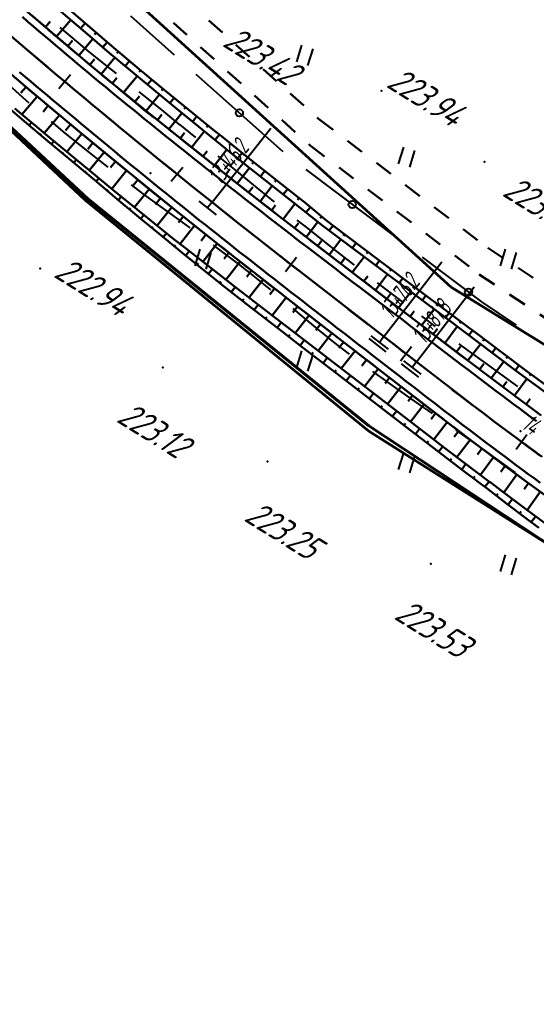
# Model space of a CAD drawing. Header units: millimetres. Extents: x -698 to 8131, y -704 to 4503.
# Drawn here: x 563.8 to 634.8, y 3693.9 to 3830.6 of the extents above; entities that cross this region are included whole.
import ezdxf

# ---------------------------------------------------------------- set-up
doc = ezdxf.new("R2010")
doc.units = ezdxf.units.MM
for name, pattern in [('CONTI', [0]), ('STRIHSMALL', [1, 0.5, -0.5]), ('STROT', [1.7, 0.5, -1.2])]:
    doc.linetypes.add(name, pattern=pattern)
for name, color, linetype, lineweight in [('10', 1, 'Continuous', 35), ('КОПИЯ_ОСЬ_13_ОТКОСЫ', 7, 'Continuous', 30), ('КОПИЯ_ОСЬ_ГРАНИЦЫ_ПОЛОС', 7, 'Continuous', 30), ('ОСЬ_ВЕРХ_ПОКРЫТИЯ_ГРАНИЦЫ_ПОЛОС', 7, 'Continuous', 30), ('ОСЬ_ВЕРХ_ПОКРЫТИЯ_ОСЬ', 1, 'Continuous', 30)]:
    doc.layers.add(name, color=color, linetype=linetype, lineweight=lineweight)
for name, color, linetype in [('_Ростелеком', 6, 'Continuous'), ('PI_OTDEFAULT', 172, 'CONTI'), ('PI_STDEFAULT', 6, 'CONTI'), ('PI_TTDEFAULT', 5, 'CONTI'), ('PLN_O', 7, 'CONTI'), ('SIT_LDEFAULT', 7, 'CONTI'), ('ZAPSKDEFAULT', 7, 'CONTI'), ('Изменение выноски', 3, 'Continuous'), ('ОСЬ_ВЕРХ_ПОКРЫТИЯ_ПИКЕТЫ', 1, 'Continuous'), ('ОСЬ_ВЕРХ_ПОКРЫТИЯ_РАЗБИВКА_КРИВ', 1, 'Continuous'), ('разметка', 7, 'Continuous')]:
    doc.layers.add(name, color=color, linetype=linetype)
doc.styles.add('eskd', font='isocpeui.ttf', dxfattribs={"width": 1.2})
doc.styles.get("Standard").update_dxf_attribs({"font": 'isocpeui.ttf'})
doc.styles.add('STYLE1', font='isocpeui.ttf', dxfattribs={"width": 0.9})
doc.linetypes.add('кабель_связи_проект.', pattern='A,10,-1,["/",STYLE1,S=3,R=0,X=0,Y=-1.5],-4.1', length=15.1)

# ---------------------------------------------------------------- blocks, each defined once
blk = doc.blocks.new('BL_2011')
at = {"color": 0}
for p, q in [((0, 0), (0, 2.4)), ((1.6, 0), (1.6, 2.4))]:
    blk.add_line(p, q, dxfattribs=at)

msp = doc.modelspace()

# ---------------------------------------------------------------- linework, layer by layer
at = {"layer": '10'}
for points in [[(165.61, 4083.97), (290.41, 4077.99), (309.7, 4074.4), (309.03, 4071.85), (367.03, 4044.64), (488.23, 3916.06), (623.18, 3793.87), (694.3, 3750.11), (751.18, 3726.17), (1046.54, 3727.06), (1198.73, 3733.06)], [(1204.68, 3699.25), (843.89, 3696), (818.68, 3696.29), (766.84, 3701.94), (759.3, 3702.76), (700.41, 3725.32), (697.87, 3716.5), (691.35, 3720.61), (693.15, 3726.02), (659.73, 3743.87), (611.84, 3774.09), (572.89, 3805.78), (475.06, 3897.43), (475.06, 3897.43), (404.44, 3973.4), (367.35, 4013.49), (340.46, 4035.04), (337.92, 4029.37), (334.33, 4032.02)]]:
    msp.add_lwpolyline(points, dxfattribs=at)
at = {"layer": '_Ростелеком', "linetype": 'кабель_связи_проект.', "lineweight": 40, "ltscale": 0.25}
msp.add_lwpolyline([(163.05, 4060.66), (287.87, 4054.42), (308.73, 4049.88), (337.18, 4036.76), (340.46, 4035.04), (367.51, 4013.89), (457.66, 3917.12), (498.43, 3875.83), (540.41, 3836.5), (573.21, 3806.03), (611.82, 3774.85), (637.72, 3757.76), (659.73, 3743.87), (682.68, 3731.62), (700.41, 3725.32), (726.47, 3715.34), (759.55, 3704.13), (813.94, 3697.44), (915.73, 3700.47), (1014.1, 3704.57), (1106.89, 3707.17), (1139.32, 3707.38), (1173.44, 3705.05)], dxfattribs=at)
at = {"layer": 'PI_STDEFAULT', "color": 6}
msp.add_point((581.8, 3809.54, 223.45), dxfattribs=at)
at = {"layer": 'PI_TTDEFAULT', "color": 5}
for p in [(613.59, 3820.86, 223.94), (627.74, 3811.12, 223.75), (566.65, 3796.46, 222.94), (583.49, 3782.85, 223.12), (632.71, 3774.1, 223.54), (597.92, 3769.95, 223.25), (620.35, 3755.86, 223.53)]:
    msp.add_point(p, dxfattribs=at)
at = {"layer": 'PLN_O'}
for p, q in [((579.04, 3831.17), (585.07, 3825.81)), ((588.05, 3823.15), (600.01, 3812.52)), ((603.17, 3810.06), (615.95, 3800.44)), ((619.15, 3798.03), (627.33, 3791.87)), ((627.32, 3791.86), (632.11, 3788.67))]:
    msp.add_line(p, q, dxfattribs=at)
for centre in [(594.03, 3817.83), (609.56, 3805.25), (625.54, 3793.22)]:
    msp.add_circle(centre, 0.5, dxfattribs=at)
at = {"layer": 'SIT_LDEFAULT', "color": 7}
for p, q in [((571.02, 3828.19), (569.39, 3829.57)), ((573.1, 3826.47), (571.02, 3828.19)), ((575.2, 3824.78), (573.1, 3826.47)), ((577.13, 3823.24), (575.2, 3824.78)), ((562.28, 3821.73), (564.19, 3820.02)), ((564.19, 3820.02), (565.1, 3819.22)), ((581.54, 3819.73), (580.26, 3820.75)), ((583.64, 3818.03), (581.54, 3819.73)), ((585.86, 3816.21), (583.64, 3818.03)), ((568.15, 3816.64), (570.05, 3815.06)), ((588.03, 3814.44), (585.86, 3816.22)), ((570.05, 3815.05), (572.04, 3813.44)), ((572.04, 3813.43), (574.05, 3811.83)), ((574.05, 3811.84), (575.94, 3810.36)), ((593.4, 3810.04), (591.11, 3811.91)), ((595.98, 3807.93), (593.4, 3810.04)), ((579.13, 3807.94), (580.75, 3806.73)), ((598.48, 3805.91), (595.98, 3807.93)), ((580.75, 3806.73), (583.43, 3804.78)), ((583.43, 3804.78), (586.2, 3802.77)), ((598.86, 3805.6), (598.48, 3805.91)), ((586.2, 3802.77), (587.2, 3802.04)), ((603.06, 3802.25), (601.99, 3803.1)), ((605.31, 3800.47), (603.06, 3802.25)), ((590.42, 3799.67), (591.55, 3798.84)), ((607.57, 3798.71), (605.31, 3800.47)), ((591.55, 3798.84), (593.92, 3797.04)), ((609.83, 3796.95), (607.57, 3798.71)), ((593.92, 3797.04), (596.12, 3795.3)), ((609.86, 3796.93), (609.83, 3796.95)), ((596.12, 3795.3), (598.3, 3793.51)), ((614.37, 3793.46), (613.03, 3794.48)), ((616.66, 3791.74), (614.37, 3793.46)), ((601.37, 3790.95), (602.61, 3789.9)), ((602.61, 3789.9), (604.77, 3788.11)), ((621.02, 3788.49), (619.11, 3789.91)), ((604.77, 3788.1), (606.96, 3786.33)), ((606.96, 3786.34), (609.14, 3784.66)), ((624.68, 3785.8), (624.25, 3786.12)), ((627.61, 3783.65), (624.68, 3785.8)), ((630.51, 3781.55), (627.61, 3783.65)), ((612.36, 3782.29), (614.42, 3780.81)), ((632.33, 3780.24), (630.51, 3781.55)), ((614.42, 3780.81), (617.42, 3778.69)), ((617.42, 3778.69), (620.53, 3776.52)), ((623.8, 3774.22), (626.54, 3772.29)), ((626.54, 3772.3), (629.21, 3770.4)), ((629.21, 3770.4), (631.7, 3768.58)), ((631.7, 3768.59), (631.94, 3768.41))]:
    msp.add_line(p, q, dxfattribs=at)
at = {"layer": 'Изменение выноски', "color": 6, "linetype": 'STRIHSMALL', "lineweight": 30, "ltscale": 5}
for points in [[(556.33, 3860.56), (604.92, 3817.02), (628.18, 3799.3), (686.1, 3761.1), (720.91, 3742.41), (750.29, 3732.58), (769.13, 3728.28), (789.49, 3727.11), (889.15, 3726.4), (1065.26, 3728.59), (1211.22, 3732.1), (1235.19, 3728.31), (1268.03, 3716.59), (1413.95, 3630.28), (1512.48, 3559.58), (1541.19, 3544.01), (1583.74, 3530.32), (1643.33, 3517.86), (1703.53, 3507.5), (1908.59, 3467.92), (1956.68, 3459.18)], [(555.17, 3856.91), (603.76, 3813.37), (627.02, 3795.65), (684.94, 3757.46), (719.75, 3738.77), (749.12, 3728.93), (767.97, 3724.63), (788.33, 3723.46), (887.99, 3722.75), (1064.1, 3724.94), (1210.06, 3728.46), (1234.03, 3724.67), (1266.87, 3712.94), (1412.79, 3626.64), (1511.32, 3555.93), (1540.03, 3540.36), (1582.58, 3526.67), (1642.17, 3514.21), (1702.36, 3503.85), (1907.42, 3464.27), (1955.51, 3455.53)]]:
    msp.add_lwpolyline(points, dxfattribs=at)
at = {"layer": 'КОПИЯ_ОСЬ_13_ОТКОСЫ'}
for points in [[(567.33, 3833.65), (573.78, 3828.09), (575.86, 3826.32), (585.19, 3818.58), (594.6, 3810.95), (598.49, 3807.86), (602.39, 3804.78), (605.52, 3802.31), (607.91, 3800.52), (622.79, 3789.38), (629.16, 3784.58), (632.33, 3782.21), (637.26, 3778.57)], [(567.33, 3833.65), (573.78, 3828.09), (575.86, 3826.32), (585.19, 3818.58), (594.6, 3810.95), (598.49, 3807.86), (602.39, 3804.78), (605.52, 3802.31), (607.91, 3800.52), (622.79, 3789.38), (629.16, 3784.58), (632.33, 3782.21), (637.26, 3778.57)], [(567.61, 3834.7), (575.1, 3828.19), (576.46, 3827.03), (580.27, 3823.86), (583.71, 3821.01), (586.4, 3818.81), (590.4, 3815.56), (591.79, 3814.44), (592.57, 3813.83), (595.21, 3811.72), (598.32, 3809.25), (602.22, 3806.17), (602.99, 3805.55), (606.06, 3803.01), (606.85, 3802.4), (613.22, 3797.6), (618.01, 3793.99), (623.3, 3790.04), (625.69, 3788.24), (626.49, 3787.64), (630.07, 3784.95), (633.44, 3782.44), (636.82, 3779.95)], [(567.38, 3829.61), (568.03, 3830.38)], [(568.9, 3828.32), (570.85, 3830.61)], [(572.81, 3830.17), (572.19, 3829.45)], [(571.95, 3825.73), (573.88, 3828.02)], [(574.32, 3828.86), (574.12, 3828.62)], [(557.53, 3827.52), (564.35, 3821.7), (571.22, 3815.93), (578.14, 3810.22), (585.1, 3804.57), (592.12, 3798.99), (596.46, 3795.58), (602.39, 3790.96), (620.28, 3777.13), (623.86, 3774.38), (626.26, 3772.56), (628.27, 3771.04), (630.9, 3769.08), (633.54, 3767.14), (637.64, 3764.18)], [(570.42, 3827.02), (571.07, 3827.79)], [(575.84, 3827.56), (575.24, 3826.85)], [(573.48, 3824.45), (574.12, 3825.21)], [(575.03, 3823.17), (576.9, 3825.45)], [(577.37, 3826.27), (577.17, 3826.04)], [(578.91, 3824.99), (578.31, 3824.27)], [(557.35, 3822.73), (565.03, 3816.21), (567.95, 3813.74), (568.73, 3813.1), (574.15, 3808.57), (577.24, 3805.98), (580.49, 3803.27), (583.44, 3800.84), (584.23, 3800.2), (586.1, 3798.67), (589.63, 3795.82), (590.8, 3794.88), (591.59, 3794.25), (595.55, 3791.16), (599.92, 3787.78), (602.69, 3785.63), (607.46, 3781.97), (613.5, 3777.36), (617.47, 3774.3), (618.26, 3773.69), (619.05, 3773.07), (625.08, 3768.48), (626.3, 3767.57), (627.11, 3766.96), (628.09, 3766.24), (630.83, 3764.12), (633.59, 3762.02), (635.23, 3760.8)], [(576.57, 3821.9), (577.2, 3822.66)], [(578.12, 3820.63), (579.96, 3822.9)], [(580.45, 3823.71), (580.25, 3823.47)], [(581.99, 3822.44), (581.39, 3821.72)], [(564.69, 3821.4), (563.99, 3820.57)], [(583.53, 3821.17), (583.33, 3820.92)], [(566.22, 3820.11), (564.13, 3817.63)], [(579.67, 3819.37), (580.28, 3820.13)], [(581.22, 3818.11), (583.04, 3820.35)], [(585.08, 3819.9), (584.48, 3819.17)], [(563.15, 3818.45), (567.9, 3814.46), (572.36, 3810.77), (576.84, 3807.09), (580.95, 3803.77), (585.08, 3800.46), (586.58, 3799.28), (590.14, 3796.48), (593.71, 3793.7), (598.48, 3790.02), (614.06, 3778.09), (619.62, 3773.81), (622.83, 3771.36), (628.49, 3767.11), (628.65, 3766.99), (630.1, 3765.89), (633.57, 3763.29), (637.07, 3760.73)], [(563.15, 3818.45), (567.9, 3814.46), (572.36, 3810.77), (576.84, 3807.09), (580.95, 3803.77), (585.08, 3800.46), (586.58, 3799.28), (590.14, 3796.48), (593.71, 3793.7), (598.48, 3790.02), (614.06, 3778.09), (619.62, 3773.81), (622.83, 3771.36), (628.49, 3767.11), (628.65, 3766.99), (630.1, 3765.89), (633.57, 3763.29), (637.07, 3760.73)], [(567.75, 3818.83), (567.05, 3818)], [(586.62, 3818.63), (586.43, 3818.39)], [(569.28, 3817.54), (567.2, 3815.05)], [(582.77, 3816.85), (583.38, 3817.6)], [(584.33, 3815.6), (586.12, 3817.82)], [(588.18, 3817.37), (587.58, 3816.63)], [(565.13, 3816.13), (565.46, 3816.51)], [(570.82, 3816.26), (570.13, 3815.43)], [(589.73, 3816.11), (589.53, 3815.86)], [(566.66, 3814.84), (566.77, 3814.96)], [(572.36, 3814.98), (570.29, 3812.48)], [(585.89, 3814.34), (586.49, 3815.09)], [(587.45, 3813.1), (589.21, 3815.3)], [(591.28, 3814.85), (590.68, 3814.11)], [(568.19, 3813.55), (568.52, 3813.95)], [(573.9, 3813.7), (573.21, 3812.87)], [(592.85, 3813.61), (592.65, 3813.36)], [(569.72, 3812.27), (569.84, 3812.4)], [(575.44, 3812.43), (573.38, 3809.93)], [(589.02, 3811.85), (589.6, 3812.59)], [(590.59, 3810.61), (592.31, 3812.79)], [(594.41, 3812.36), (593.8, 3811.6)], [(571.26, 3810.99), (571.6, 3811.4)], [(576.99, 3811.16), (576.3, 3810.33)], [(593.73, 3808.13), (595.43, 3810.3)], [(595.97, 3811.11), (595.77, 3810.85)], [(572.79, 3809.7), (572.91, 3809.84)], [(574.33, 3808.42), (574.69, 3808.85)], [(578.53, 3809.9), (576.48, 3807.39)], [(592.16, 3809.37), (592.73, 3810.1)], [(597.54, 3809.87), (596.93, 3809.1)], [(580.08, 3808.63), (579.4, 3807.79)], [(595.31, 3806.9), (595.87, 3807.63)], [(596.88, 3805.67), (598.55, 3807.81)], [(599.11, 3808.63), (598.91, 3808.37)], [(600.68, 3807.39), (600.07, 3806.61)], [(575.86, 3807.14), (575.98, 3807.28)], [(577.39, 3805.85), (577.79, 3806.33)], [(581.64, 3807.37), (579.6, 3804.86)], [(583.19, 3806.11), (582.51, 3805.27)], [(602.25, 3806.15), (602.04, 3805.89)], [(578.93, 3804.57), (579.06, 3804.73)], [(584.75, 3804.86), (582.73, 3802.34)], [(598.46, 3804.44), (599.01, 3805.16)], [(600.04, 3803.22), (601.68, 3805.34)], [(603.8, 3804.88), (603.19, 3804.15)], [(580.47, 3803.29), (580.9, 3803.81)], [(586.31, 3803.61), (585.64, 3802.77)], [(605.34, 3803.61), (605.14, 3803.36)], [(582.01, 3802.02), (582.15, 3802.19)], [(587.87, 3802.36), (585.87, 3799.84)], [(601.63, 3802), (602.17, 3802.7)], [(603.21, 3800.78), (604.81, 3802.87)], [(606.91, 3802.37), (606.38, 3801.67)], [(583.55, 3800.75), (584.01, 3801.31)], [(589.44, 3801.11), (588.77, 3800.27)], [(608.5, 3801.16), (608.33, 3800.93)], [(585.1, 3799.48), (585.26, 3799.67)], [(591, 3799.87), (589.02, 3797.36)], [(604.8, 3799.56), (605.33, 3800.26)], [(606.38, 3798.34), (608, 3800.45)], [(610.1, 3799.96), (609.58, 3799.27)], [(586.66, 3798.22), (587.15, 3798.83)], [(592.57, 3798.63), (591.92, 3797.79)], [(607.97, 3797.13), (608.51, 3797.83)], [(609.56, 3795.91), (611.2, 3798.05)], [(611.69, 3798.75), (611.52, 3798.52)], [(588.21, 3796.97), (588.38, 3797.17)], [(594.15, 3797.4), (592.18, 3794.89)], [(613.29, 3797.54), (612.78, 3796.87)], [(589.77, 3795.71), (590.29, 3796.36)], [(595.72, 3796.16), (595.06, 3795.33)], [(611.15, 3794.7), (611.69, 3795.41)], [(612.74, 3793.48), (614.4, 3795.66)], [(614.89, 3796.34), (614.72, 3796.12)], [(616.49, 3795.14), (615.99, 3794.47)], [(591.33, 3794.46), (591.5, 3794.67)], [(592.9, 3793.22), (593.44, 3793.91)], [(597.3, 3794.93), (595.35, 3792.43)], [(598.87, 3793.7), (598.22, 3792.87)], [(618.09, 3793.94), (617.92, 3793.72)], [(600.45, 3792.47), (598.52, 3789.99)], [(614.33, 3792.27), (614.88, 3793)], [(615.92, 3791.06), (617.6, 3793.26)], [(619.69, 3792.74), (619.19, 3792.07)], [(594.48, 3791.99), (594.66, 3792.22)], [(596.06, 3790.77), (596.6, 3791.47)], [(602.03, 3791.24), (601.38, 3790.42)], [(621.29, 3791.54), (621.13, 3791.32)], [(597.64, 3789.54), (597.82, 3789.78)], [(603.61, 3790.02), (601.7, 3787.55)], [(617.51, 3789.85), (618.07, 3790.58)], [(619.1, 3788.64), (620.8, 3790.87)], [(622.89, 3790.35), (622.39, 3789.68)], [(599.22, 3788.32), (599.77, 3789.03)], [(605.19, 3788.8), (604.56, 3787.97)], [(622.28, 3786.21), (624, 3788.47)], [(624.49, 3789.15), (624.33, 3788.92)], [(600.8, 3787.09), (600.99, 3787.33)], [(606.77, 3787.57), (604.88, 3785.12)], [(620.69, 3787.42), (621.26, 3788.17)], [(626.09, 3787.94), (625.58, 3787.28)], [(602.39, 3785.87), (602.95, 3786.6)], [(608.36, 3786.35), (607.72, 3785.53)], [(623.88, 3785), (624.45, 3785.75)], [(625.47, 3783.79), (627.19, 3786.06)], [(627.69, 3786.74), (627.52, 3786.51)], [(629.29, 3785.54), (628.78, 3784.86)], [(603.97, 3784.65), (604.16, 3784.9)], [(605.56, 3783.43), (606.12, 3784.17)], [(609.94, 3785.13), (608.05, 3782.69)], [(630.89, 3784.34), (630.72, 3784.11)], [(611.52, 3783.9), (610.89, 3783.09)], [(627.06, 3782.58), (627.64, 3783.34)], [(628.66, 3781.37), (630.38, 3783.67)], [(632.49, 3783.15), (631.99, 3782.47)], [(607.14, 3782.22), (607.33, 3782.46)], [(608.73, 3781), (609.3, 3781.74)], [(613.1, 3782.68), (611.23, 3780.26)], [(614.69, 3781.46), (614.06, 3780.65)], [(634.1, 3781.96), (633.93, 3781.73)], [(610.32, 3779.79), (610.51, 3780.03)], [(616.27, 3780.23), (614.41, 3777.82)], [(630.25, 3780.17), (630.83, 3780.94)], [(631.86, 3778.98), (633.57, 3781.29)], [(611.91, 3778.57), (612.47, 3779.31)], [(617.85, 3779.01), (617.23, 3778.21)], [(613.5, 3777.36), (613.69, 3777.6)], [(619.43, 3777.79), (617.58, 3775.38)], [(633.46, 3777.79), (634.04, 3778.56)], [(615.08, 3776.14), (615.65, 3776.87)], [(621.02, 3776.57), (620.4, 3775.76)], [(616.67, 3774.92), (616.86, 3775.16)], [(622.6, 3775.35), (620.76, 3772.94)], [(618.25, 3773.69), (618.82, 3774.43)], [(624.19, 3774.13), (623.58, 3773.33)], [(619.83, 3772.47), (620.02, 3772.72)], [(621.43, 3771.26), (621.99, 3772)], [(625.78, 3772.92), (623.95, 3770.52)], [(627.38, 3771.72), (626.77, 3770.91)], [(628.98, 3770.51), (627.17, 3768.1)], [(623.02, 3770.05), (623.21, 3770.3)], [(624.61, 3768.84), (625.18, 3769.59)], [(630.58, 3769.32), (629.98, 3768.51)], [(626.21, 3767.64), (626.4, 3767.89)], [(632.19, 3768.13), (630.38, 3765.68)], [(627.81, 3766.45), (628.37, 3767.2)], [(633.8, 3766.95), (633.21, 3766.12)], [(629.4, 3765.23), (629.59, 3765.47)], [(635.42, 3765.78), (633.61, 3763.26)], [(630.98, 3764), (631.58, 3764.78)], [(632.57, 3762.79), (632.77, 3763.05)], [(634.17, 3761.59), (634.78, 3762.4)]]:
    msp.add_lwpolyline(points, dxfattribs=at)
at = {"layer": 'КОПИЯ_ОСЬ_ГРАНИЦЫ_ПОЛОС'}
for points in [[(565.61, 3831.12), (566.37, 3830.47), (567.12, 3829.83), (567.88, 3829.18), (568.64, 3828.54), (569.4, 3827.89), (570.16, 3827.25), (570.92, 3826.6), (571.68, 3825.96), (572.44, 3825.32), (573.21, 3824.68), (573.97, 3824.04), (574.73, 3823.4), (575.5, 3822.76), (576.26, 3822.13), (577.03, 3821.49), (577.79, 3820.85), (578.56, 3820.22), (579.33, 3819.58), (580.1, 3818.95), (580.87, 3818.32), (581.64, 3817.69), (582.31, 3817.14)], [(563.16, 3822.69), (563.93, 3822.04), (564.69, 3821.39), (565.46, 3820.75), (566.23, 3820.1), (566.99, 3819.45), (567.76, 3818.81), (568.53, 3818.16), (569.3, 3817.52), (570.07, 3816.87), (570.84, 3816.23), (571.61, 3815.59), (572.38, 3814.95), (573.15, 3814.31), (573.93, 3813.67), (574.7, 3813.03), (575.48, 3812.39), (576.25, 3811.76), (577.03, 3811.12), (577.8, 3810.48), (578.58, 3809.85), (579.36, 3809.22), (580.13, 3808.58), (580.91, 3807.95), (581.69, 3807.32), (582.47, 3806.69), (583.25, 3806.06), (584.03, 3805.43), (584.82, 3804.8), (585.6, 3804.17), (586.38, 3803.54), (587.17, 3802.92), (587.95, 3802.29), (588.74, 3801.67), (589.52, 3801.04), (590.31, 3800.42), (591.09, 3799.8), (591.88, 3799.18), (592.67, 3798.56), (593.46, 3797.94), (594.24, 3797.32), (595.03, 3796.7), (595.82, 3796.08), (596.61, 3795.46), (597.4, 3794.85), (598.19, 3794.23), (598.98, 3793.61), (599.77, 3793), (600.56, 3792.38), (601.35, 3791.77), (602.14, 3791.16), (602.93, 3790.54), (603.72, 3789.93), (604.51, 3789.32), (605.3, 3788.7), (606.09, 3788.09), (606.88, 3787.48), (607.67, 3786.87), (608.47, 3786.26), (609.26, 3785.65), (610.05, 3785.03), (610.84, 3784.42), (611.63, 3783.81), (612.42, 3783.2), (613.21, 3782.59), (614, 3781.98), (614.79, 3781.37), (615.58, 3780.76), (616.37, 3780.15), (617.17, 3779.54), (617.96, 3778.92), (618.75, 3778.31), (619.54, 3777.7), (620.33, 3777.09), (621.13, 3776.48), (621.92, 3775.87), (622.72, 3775.26), (623.52, 3774.65), (624.31, 3774.04), (625.11, 3773.43), (625.91, 3772.82), (626.71, 3772.22), (627.52, 3771.61), (628.32, 3771.01), (629.13, 3770.4), (629.93, 3769.8), (630.74, 3769.2), (631.55, 3768.6), (632.36, 3768), (633.17, 3767.4), (633.99, 3766.81), (634.81, 3766.21), (635.62, 3765.62)]]:
    msp.add_lwpolyline(points, dxfattribs=at)
at = {"layer": 'ОСЬ_ВЕРХ_ПОКРЫТИЯ_ГРАНИЦЫ_ПОЛОС', "linetype": 'Continuous'}
for points in [[(635.54, 3776.25), (630.99, 3779.62), (628.61, 3781.41), (625.43, 3783.82), (611.04, 3794.78), (603.11, 3800.85), (598.38, 3804.51), (594.84, 3807.26), (587.84, 3812.79), (580.9, 3818.37), (577.81, 3820.88), (573.96, 3824.05), (567.95, 3829.12), (561.97, 3834.25)], [(634.88, 3775.49), (634.09, 3776.07), (633.3, 3776.65), (632.51, 3777.24), (631.72, 3777.82), (630.93, 3778.41), (630.15, 3779), (629.36, 3779.59), (628.57, 3780.18), (627.78, 3780.78), (627, 3781.37), (626.21, 3781.97), (625.43, 3782.56), (624.64, 3783.16), (623.85, 3783.76), (623.07, 3784.36), (622.28, 3784.95), (621.5, 3785.55), (620.71, 3786.15), (619.92, 3786.75), (619.14, 3787.35), (618.35, 3787.95), (617.56, 3788.55), (616.78, 3789.15), (615.99, 3789.75), (615.2, 3790.35), (614.42, 3790.95), (613.63, 3791.55), (612.84, 3792.15), (612.06, 3792.75), (611.27, 3793.34), (610.49, 3793.94), (609.7, 3794.54), (608.91, 3795.14), (608.13, 3795.74), (607.34, 3796.34), (606.56, 3796.94), (605.78, 3797.54), (604.99, 3798.15), (604.21, 3798.75), (603.43, 3799.35), (602.64, 3799.95), (601.86, 3800.55), (601.08, 3801.16), (600.3, 3801.76), (599.52, 3802.36), (598.74, 3802.97), (597.96, 3803.57), (597.18, 3804.18), (596.4, 3804.78), (595.62, 3805.39), (594.84, 3805.99), (594.07, 3806.6), (593.29, 3807.21), (592.51, 3807.82), (591.74, 3808.43), (590.96, 3809.04), (590.19, 3809.65), (589.42, 3810.26), (588.64, 3810.87), (587.87, 3811.48), (587.1, 3812.1), (586.33, 3812.71), (585.56, 3813.33), (584.79, 3813.95), (584.02, 3814.56), (583.25, 3815.18), (582.49, 3815.8), (581.72, 3816.42), (580.95, 3817.04), (580.19, 3817.66), (579.42, 3818.28), (578.66, 3818.9), (577.89, 3819.53), (577.13, 3820.15), (576.36, 3820.77), (575.6, 3821.4), (574.84, 3822.03), (574.08, 3822.65), (573.32, 3823.28), (572.56, 3823.92), (571.79, 3824.56), (571.03, 3825.2), (570.27, 3825.85), (569.51, 3826.49), (568.75, 3827.13), (567.99, 3827.78), (567.23, 3828.43), (566.47, 3829.07), (565.71, 3829.72), (564.95, 3830.37), (564.2, 3831.02)], [(565.6, 3831.13), (566.36, 3830.48), (567.12, 3829.83), (567.87, 3829.19), (568.63, 3828.54), (569.39, 3827.9), (570.15, 3827.25), (570.91, 3826.61), (571.67, 3825.97), (572.44, 3825.33), (573.2, 3824.69), (573.96, 3824.05), (574.72, 3823.42), (575.48, 3822.79), (576.24, 3822.17), (577, 3821.54), (577.77, 3820.92), (578.53, 3820.3), (579.29, 3819.67), (580.06, 3819.05), (580.82, 3818.43), (581.59, 3817.81), (582.35, 3817.19), (583.12, 3816.57), (583.89, 3815.96), (584.65, 3815.34), (585.42, 3814.72), (586.19, 3814.11), (586.96, 3813.49), (587.73, 3812.88), (588.5, 3812.26), (589.27, 3811.65), (590.04, 3811.04), (590.82, 3810.43), (591.59, 3809.82), (592.36, 3809.21), (593.14, 3808.6), (593.91, 3807.99), (594.69, 3807.38), (595.46, 3806.78), (596.24, 3806.17), (597.02, 3805.57), (597.8, 3804.96), (598.58, 3804.36), (599.35, 3803.75), (600.13, 3803.15), (600.91, 3802.55), (601.7, 3801.94), (602.48, 3801.34), (603.26, 3800.74), (604.04, 3800.14), (604.82, 3799.54), (605.61, 3798.94), (606.39, 3798.33), (607.17, 3797.73), (607.96, 3797.13), (608.74, 3796.53), (609.53, 3795.93), (610.31, 3795.33), (611.1, 3794.74), (611.88, 3794.14), (612.67, 3793.54), (613.45, 3792.94), (614.24, 3792.34), (615.03, 3791.74), (615.81, 3791.14), (616.6, 3790.54), (617.39, 3789.94), (618.17, 3789.34), (618.96, 3788.74), (619.75, 3788.14), (620.53, 3787.54), (621.32, 3786.94), (622.11, 3786.34), (622.89, 3785.75), (623.68, 3785.15), (624.46, 3784.55), (625.25, 3783.95)]]:
    msp.add_lwpolyline(points, dxfattribs=at)
at = {"layer": 'ОСЬ_ВЕРХ_ПОКРЫТИЯ_ГРАНИЦЫ_ПОЛОС', "linetype": 'Continuous', "lineweight": 30}
for points in [[(635.62, 3765.62), (634.81, 3766.21), (633.99, 3766.81), (633.17, 3767.4), (632.36, 3768), (631.55, 3768.6), (630.74, 3769.2), (629.93, 3769.8), (629.13, 3770.4), (628.32, 3771.01), (627.52, 3771.61), (626.71, 3772.22), (625.91, 3772.82), (625.11, 3773.43), (624.31, 3774.04), (623.52, 3774.65), (622.72, 3775.26), (621.92, 3775.87), (621.13, 3776.48), (620.34, 3777.09), (619.54, 3777.7), (618.75, 3778.31), (617.96, 3778.92), (617.17, 3779.54), (616.37, 3780.15), (615.58, 3780.76), (614.79, 3781.37), (614, 3781.98), (613.21, 3782.59), (612.42, 3783.2), (611.63, 3783.81), (610.84, 3784.42), (610.05, 3785.03), (609.26, 3785.65), (608.47, 3786.26), (607.68, 3786.87), (606.88, 3787.48), (606.09, 3788.09), (605.3, 3788.7), (604.51, 3789.32), (603.72, 3789.93), (602.93, 3790.54), (602.14, 3791.16), (601.35, 3791.77), (600.56, 3792.38), (599.77, 3793), (598.98, 3793.61), (598.19, 3794.23), (597.4, 3794.85), (596.61, 3795.46), (595.82, 3796.08), (595.03, 3796.7), (594.24, 3797.32), (593.46, 3797.94), (592.67, 3798.56), (591.88, 3799.18), (591.09, 3799.8), (590.31, 3800.42), (589.52, 3801.04), (588.74, 3801.67), (587.95, 3802.29), (587.17, 3802.92), (586.38, 3803.54), (585.6, 3804.17), (584.82, 3804.8), (584.04, 3805.43), (583.25, 3806.06), (582.47, 3806.69), (581.69, 3807.32), (580.91, 3807.95), (580.14, 3808.58), (579.36, 3809.21), (578.58, 3809.85), (577.8, 3810.48), (577.03, 3811.12), (576.25, 3811.76), (575.48, 3812.39), (574.7, 3813.03), (573.93, 3813.67), (573.15, 3814.31), (572.38, 3814.95), (571.61, 3815.59), (570.84, 3816.23), (570.07, 3816.87), (569.3, 3817.52), (568.53, 3818.16), (567.76, 3818.81), (566.99, 3819.45), (566.23, 3820.1), (565.46, 3820.75), (564.69, 3821.39), (563.93, 3822.04), (563.16, 3822.69)], [(635.39, 3767.02), (634.58, 3767.62), (633.76, 3768.21), (632.95, 3768.8), (632.14, 3769.4), (631.34, 3770), (630.53, 3770.6), (629.72, 3771.2), (628.92, 3771.8), (628.12, 3772.41), (627.32, 3773.01), (626.52, 3773.62), (625.72, 3774.23), (624.92, 3774.83), (624.12, 3775.44), (623.33, 3776.05), (622.53, 3776.66), (621.74, 3777.27), (620.95, 3777.88), (620.15, 3778.49), (619.36, 3779.1), (618.57, 3779.72), (617.78, 3780.33), (616.99, 3780.94), (616.19, 3781.55), (615.4, 3782.16), (614.61, 3782.77), (613.82, 3783.38), (613.03, 3783.99), (612.24, 3784.6), (611.45, 3785.21), (610.66, 3785.83), (609.87, 3786.44), (609.08, 3787.05), (608.29, 3787.66), (607.5, 3788.27), (606.71, 3788.88), (605.91, 3789.49), (605.12, 3790.11), (604.33, 3790.72), (603.54, 3791.33), (602.75, 3791.95), (601.96, 3792.56), (601.17, 3793.17), (600.38, 3793.79), (599.59, 3794.4), (598.8, 3795.02), (598.01, 3795.63), (597.23, 3796.25), (596.44, 3796.87), (595.65, 3797.49), (594.86, 3798.1), (594.07, 3798.72), (593.29, 3799.34), (592.5, 3799.96), (591.71, 3800.58), (590.93, 3801.2), (590.14, 3801.83), (589.36, 3802.45), (588.57, 3803.07), (587.79, 3803.7), (587.01, 3804.32), (586.23, 3804.95), (585.44, 3805.58), (584.66, 3806.21), (583.88, 3806.83), (583.1, 3807.46), (582.32, 3808.09), (581.54, 3808.73), (580.77, 3809.36), (579.99, 3809.99), (579.21, 3810.62), (578.44, 3811.26), (577.66, 3811.89), (576.89, 3812.53), (576.11, 3813.16), (575.34, 3813.8), (574.56, 3814.44), (573.79, 3815.08), (573.02, 3815.72), (572.25, 3816.36), (571.48, 3817), (570.71, 3817.64), (569.94, 3818.28), (569.17, 3818.93), (568.4, 3819.57), (567.64, 3820.22), (566.87, 3820.86), (566.1, 3821.51), (565.34, 3822.16), (564.57, 3822.8), (563.81, 3823.45)]]:
    msp.add_lwpolyline(points, dxfattribs=at)
at = {"layer": 'ОСЬ_ВЕРХ_ПОКРЫТИЯ_ОСЬ'}
msp.add_lwpolyline([(512.36, 3874.57, 0.026039), (590.28, 3805.55), (590.28, 3805.55), (591.79, 3804.35), (594.07, 3802.55), (596.35, 3800.75), (599.39, 3798.36), (602.45, 3795.98), (606.27, 3793.01), (613.92, 3787.09), (613.92, 3787.09), (618.39, 3783.64), (618.39, 3783.64), (623.76, 3779.5), (626.06, 3777.74), (627.6, 3776.57), (629.14, 3775.4), (630.69, 3774.23), (632.24, 3773.07), (633.79, 3771.92), (634.57, 3771.34), (635.35, 3770.77)], format="xyb", dxfattribs=at)
at = {"layer": 'ОСЬ_ВЕРХ_ПОКРЫТИЯ_ПИКЕТЫ'}
for p, q in [((569.21, 3821.18), (570.82, 3823.09)), ((584.67, 3808.45), (586.24, 3810.4)), ((600.36, 3796.02), (601.9, 3797.99)), ((616.18, 3783.77), (617.71, 3785.75)), ((632.09, 3771.62), (633.58, 3773.63)), ((632.09, 3771.62), (633.58, 3773.63))]:
    msp.add_line(p, q, dxfattribs=at)
at = {"layer": 'ОСЬ_ВЕРХ_ПОКРЫТИЯ_РАЗБИВКА_КРИВ'}
for p, q in [((590.28, 3805.55), (598.38, 3815.72)), ((588.48, 3805.71), (590.83, 3803.84)), ((590.28, 3805.55), (589.65, 3804.77)), ((613.92, 3787.09), (621.87, 3797.38)), ((618.39, 3783.64), (626.34, 3793.93)), ((612.13, 3787.22), (614.5, 3785.39)), ((613.92, 3787.09), (613.31, 3786.3)), ((611.82, 3786.82), (614.19, 3784.99)), ((616.29, 3783.37), (618.66, 3781.54)), ((616.59, 3783.77), (618.97, 3781.93)), ((618.39, 3783.64), (617.78, 3782.85))]:
    msp.add_line(p, q, dxfattribs=at)
at = {"layer": 'разметка', "linetype": 'STROT', "lineweight": 30, "ltscale": 7}
msp.add_lwpolyline([(466.86, 3921.65), (466.86, 3921.65, 0.010848), (512.36, 3874.57, 0.026039), (590.28, 3805.55, 0.004471), (613.92, 3787.09, 0.012597), (642.43, 3765.7, 0.122053), (777.24, 3714.2, 0.036279), (867.13, 3712.22), (1097.51, 3718.68, -0.037498), (1187.39, 3716.7, -0.079736), (1278.74, 3690.32, -0.037499), (1355.84, 3644.07), (1454.92, 3577.7, 0.037498), (1532.02, 3531.45, 0.023279), (1557.8, 3520.74, 0.037464), (1644.98, 3498.75), (2134.5, 3400.96), (2134.5, 3400.96)], format="xyb", dxfattribs=at)

# ---------------------------------------------------------------- block references
at = {"layer": 'ZAPSKDEFAULT', "color": 7, "rotation": 342.9999999999999}
for p in [(601.93, 3824.83), (615.93, 3810.83), (587.93, 3796.83), (629.93, 3796.83), (601.93, 3782.83), (615.93, 3768.83), (629.93, 3754.83)]:
    msp.add_blockref('BL_2011', p, dxfattribs=at)

# ---------------------------------------------------------------- texts
at = {"layer": 'PI_OTDEFAULT', "color": 172, "style": 'eskd', "oblique": 10, "width": 0.8}
for s, p in [('223.42', (591.54, 3827.12)), ('223.94', (614.08, 3821.5)), ('223.75', (630.03, 3806.56)), ('222.94', (568.34, 3795.4)), ('223.12', (576.98, 3775.49)), ('223.25', (594.51, 3761.89)), ('223.53', (615.14, 3748.4))]:
    msp.add_text(s, height=3.5, rotation=328, dxfattribs=at).set_placement(p)
at = {"layer": 'ОСЬ_ВЕРХ_ПОКРЫТИЯ_ПИКЕТЫ', "width": 0.6}
msp.add_text('14', height=2.5, rotation=323.3613, dxfattribs=at).set_placement((632.73, 3774.57))
at = {"layer": 'ОСЬ_ВЕРХ_ПОКРЫТИЯ_РАЗБИВКА_КРИВ', "width": 0.6}
for s, rotation, p in [('13+46.2', 51.451, (591.44, 3807.82)), ('13+76.2', 52.3105, (615.06, 3789.38)), ('13+81.8', 52.3105, (619.53, 3785.93))]:
    msp.add_text(s, height=2.5, rotation=rotation, dxfattribs=at).set_placement(p)

doc.saveas('drawing.dxf')
